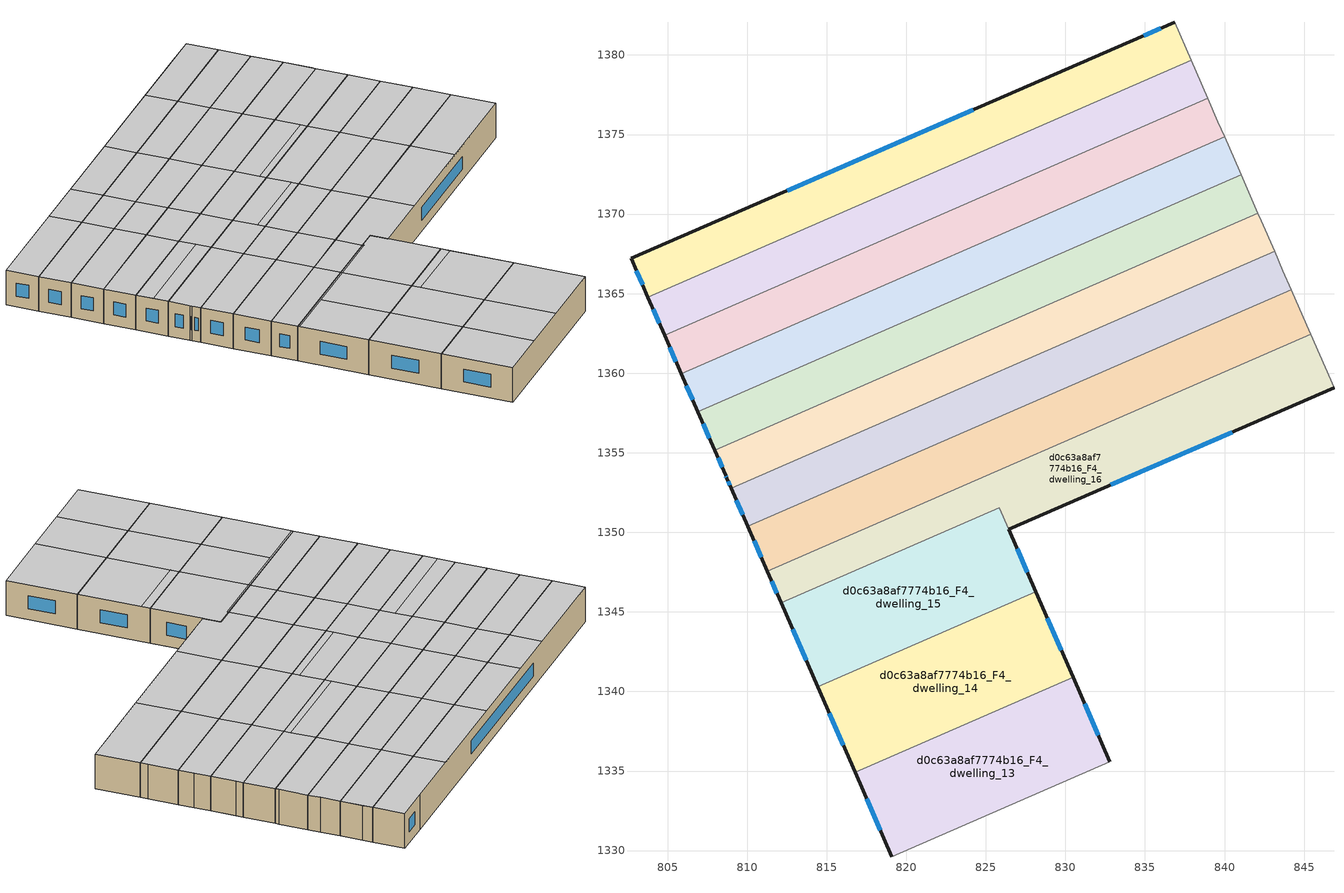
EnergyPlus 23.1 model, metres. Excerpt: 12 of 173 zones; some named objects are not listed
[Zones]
d0c63a8af7774b16_F4_dwelling_13
 floor to d0c63a8af7774b16_F3_dwelling_13 (EU_floor_Construction): 830.48,1340.89 832.79,1335.59 819.09,1329.62 816.78,1334.92 z12
 wall outside (EU_wall_Construction): 816.78,1334.92 819.09,1329.62 / 832.79,1335.59 830.48,1340.89 z12:15
 wall to d0c63a8af7774b16_F4_dwelling_12 (EU_wall_Construction): 819.09,1329.62 832.79,1335.59 z12:15
 wall to d0c63a8af7774b16_F4_dwelling_14 (EU_wall_Construction): 830.48,1340.89 816.78,1334.92 z12:15
 window (EU_Window_Construction): 817.51,1333.25 818.37,1331.28 / 832.07,1337.25 831.21,1339.23 z12.94:14.06
 ceiling to d0c63a8af7774b16_F5_dwelling_7 (EU_floor_Construction): 832.79,1335.59 830.48,1340.89 824.94,1338.47 827.25,1333.17 z15
 ceiling to d0c63a8af7774b16_F5_dwelling_4 (EU_floor_Construction): 827.25,1333.17 824.94,1338.47 820.86,1336.69 823.17,1331.39 z15
 ceiling to d0c63a8af7774b16_F5_dwelling_1 (EU_floor_Construction): 823.17,1331.39 820.86,1336.69 816.78,1334.92 819.09,1329.62 z15
d0c63a8af7774b16_F4_dwelling_14
 floor to d0c63a8af7774b16_F3_dwelling_14 (EU_floor_Construction): 828.14,1346.28 830.48,1340.89 816.78,1334.92 814.43,1340.31 z12
 wall outside (EU_wall_Construction): 814.43,1340.31 816.78,1334.92 / 830.48,1340.89 828.14,1346.28 z12:15
 wall to d0c63a8af7774b16_F4_dwelling_15 (EU_wall_Construction): 828.14,1346.28 814.43,1340.31 z12:15
 window (EU_Window_Construction): 815.17,1338.62 816.05,1336.61 / 829.75,1342.58 828.87,1344.59 z12.94:14.06
 ceiling to d0c63a8af7774b16_F5_dwelling_4 (EU_floor_Construction): 824.94,1338.47 822.59,1343.86 818.51,1342.08 820.86,1336.69 z15
 ceiling to d0c63a8af7774b16_F5_dwelling_1 (EU_floor_Construction): 820.86,1336.69 818.51,1342.08 814.43,1340.31 816.78,1334.92 z15
 ceiling to d0c63a8af7774b16_F5_dwelling_5 (EU_floor_Construction): 828.42,1345.64 828.14,1346.28 822.59,1343.86 822.87,1343.22 z15
 ceiling to d0c63a8af7774b16_F5_dwelling_7 (EU_floor_Construction): 830.48,1340.89 828.42,1345.64 822.87,1343.22 824.94,1338.47 z15
d0c63a8af7774b16_F4_dwelling_15
 floor to d0c63a8af7774b16_F3_dwelling_15 (EU_floor_Construction): 825.84,1351.53 828.14,1346.28 814.43,1340.31 812.14,1345.56 z12
 wall outside (EU_wall_Construction): 828.14,1346.28 826.44,1350.18 / 812.14,1345.56 814.43,1340.31 z12:15
 wall to d0c63a8af7774b16_F4_dwelling_16 (EU_wall_Construction): 826.43,1350.19 825.85,1351.54 / 825.84,1351.53 812.14,1345.56 z12:15
 window (EU_Window_Construction): 827.6,1347.51 826.97,1348.96 / 812.86,1343.91 813.71,1341.95 z12.94:14.06
 ceiling to d0c63a8af7774b16_F5_dwelling_5 (EU_floor_Construction): 828.14,1346.28 825.85,1351.54 824.38,1350.9 824.44,1350.75 820.36,1348.97 822.59,1343.86 z15
 ceiling to d0c63a8af7774b16_F5_dwelling_4 (EU_floor_Construction): 822.59,1343.86 820.36,1348.97 816.28,1347.19 818.51,1342.08 z15
 ceiling to d0c63a8af7774b16_F5_dwelling_1 (EU_floor_Construction): 818.51,1342.08 816.28,1347.19 812.2,1345.42 814.43,1340.31 z15
 ceiling to d0c63a8af7774b16_F5_dwelling_2 (EU_floor_Construction): 820.36,1348.97 820.3,1349.12 812.14,1345.56 812.2,1345.42 z15
 ceiling to d0c63a8af7774b16_F5_dwelling_3 (EU_floor_Construction): 824.44,1350.75 824.38,1350.9 820.3,1349.12 820.36,1348.97 z15
d0c63a8af7774b16_F4_dwelling_16
 floor to d0c63a8af7774b16_F3_dwelling_16 (EU_floor_Construction): 845.42,1362.44 846.88,1359.09 826.43,1350.19 825.85,1351.54 812.14,1345.56 811.27,1347.55 z12
 wall outside (EU_wall_Construction): 826.43,1350.19 846.88,1359.09 / 811.27,1347.55 812.14,1345.56 z12:15
 wall to d0c63a8af7774b16_F4_dwelling_17 (EU_wall_Construction): 845.42,1362.44 811.27,1347.55 z12:15
 wall to d0c63a8af7774b16_F4_dwelling_5 (EU_wall_Construction): 846.88,1359.09 845.42,1362.44 z12:15
 window (EU_Window_Construction): 832.84,1352.98 840.47,1356.3 / 811.55,1346.93 811.87,1346.19 z12.94:14.06
 ceiling to d0c63a8af7774b16_F5_dwelling_9 (EU_floor_Construction): 839.13,1355.72 837.68,1359.06 829.94,1355.69 831.39,1352.35 z15
 ceiling to d0c63a8af7774b16_F5_dwelling_5 (EU_floor_Construction): 831.39,1352.35 829.94,1355.69 823.51,1352.89 824.38,1350.9 825.85,1351.54 826.43,1350.19 z15
 ceiling adiabatic (EU_roof_Construction): 846.88,1359.09 845.42,1362.44 837.68,1359.06 839.13,1355.72 z15; 820.3,1349.12 819.43,1351.11 811.27,1347.55 812.14,1345.56 z15
 ceiling to d0c63a8af7774b16_F5_dwelling_3 (EU_floor_Construction): 824.38,1350.9 823.51,1352.89 819.43,1351.11 820.3,1349.12 z15
d0c63a8af7774b16_F4_dwelling_17
 floor to d0c63a8af7774b16_F3_dwelling_17 (EU_floor_Construction): 844.19,1365.25 845.42,1362.44 811.27,1347.55 810.05,1350.37 z12
 wall outside (EU_wall_Construction): 810.05,1350.37 811.27,1347.55 z12:15
 wall to d0c63a8af7774b16_F4_dwelling_18 (EU_wall_Construction): 844.19,1365.25 810.05,1350.37 z12:15
 wall to d0c63a8af7774b16_F4_dwelling_6 (EU_wall_Construction): 845.17,1363 844.19,1365.25 z12:15
 wall to d0c63a8af7774b16_F4_dwelling_5 (EU_wall_Construction): 845.42,1362.44 845.17,1363 z12:15
 window (EU_Window_Construction): 810.43,1349.48 810.89,1348.43 z12.94:14.06
 ceiling to d0c63a8af7774b16_F5_dwelling_2 (EU_floor_Construction): 819.43,1351.11 818.2,1353.92 810.05,1350.37 811.27,1347.55 z15
 ceiling to d0c63a8af7774b16_F5_dwelling_11 (EU_floor_Construction): 845.42,1362.44 844.19,1365.25 836.45,1361.88 837.68,1359.06 z15
 ceiling to d0c63a8af7774b16_F5_dwelling_3 (EU_floor_Construction): 823.51,1352.89 822.28,1355.7 818.2,1353.92 819.43,1351.11 z15
 ceiling to d0c63a8af7774b16_F5_dwelling_9 (EU_floor_Construction): 837.68,1359.06 836.45,1361.88 828.71,1358.5 829.94,1355.69 z15
 ceiling to d0c63a8af7774b16_F5_dwelling_5 (EU_floor_Construction): 829.94,1355.69 828.71,1358.5 822.28,1355.7 823.51,1352.89 z15
d0c63a8af7774b16_F4_dwelling_18
 floor to d0c63a8af7774b16_F3_dwelling_18 (EU_floor_Construction): 843.14,1367.66 844.19,1365.25 810.05,1350.37 809,1352.77 z12
 wall outside (EU_wall_Construction): 809,1352.77 810.05,1350.37 z12:15
 wall to d0c63a8af7774b16_F4_dwelling_19 (EU_wall_Construction): 843.14,1367.66 809,1352.77 z12:15
 wall to d0c63a8af7774b16_F4_dwelling_7 (EU_wall_Construction): 843.67,1366.45 843.14,1367.66 z12:15
 wall to d0c63a8af7774b16_F4_dwelling_6 (EU_wall_Construction): 844.19,1365.25 843.67,1366.45 z12:15
 window (EU_Window_Construction): 809.33,1352.02 809.72,1351.12 z12.94:14.06
 ceiling to d0c63a8af7774b16_F5_dwelling_9 (EU_floor_Construction): 836.45,1361.88 835.4,1364.28 827.66,1360.91 828.71,1358.5 z15
 ceiling to d0c63a8af7774b16_F5_dwelling_2 (EU_floor_Construction): 818.2,1353.92 817.16,1356.33 809,1352.77 810.05,1350.37 z15
 ceiling to d0c63a8af7774b16_F5_dwelling_5 (EU_floor_Construction): 828.71,1358.5 827.66,1360.91 821.24,1358.1 822.28,1355.7 z15
 ceiling to d0c63a8af7774b16_F5_dwelling_11 (EU_floor_Construction): 844.19,1365.25 843.14,1367.66 835.4,1364.28 836.45,1361.88 z15
 ceiling to d0c63a8af7774b16_F5_dwelling_3 (EU_floor_Construction): 822.28,1355.7 821.24,1358.1 817.16,1356.33 818.2,1353.92 z15
d0c63a8af7774b16_F4_dwelling_19
 floor to d0c63a8af7774b16_F3_dwelling_19 (EU_floor_Construction): 842.1,1370.06 843.14,1367.66 809,1352.77 808.72,1353.41 808.65,1353.58 807.95,1355.17 z12
 wall outside (EU_wall_Construction): 807.95,1355.17 808.65,1353.58 808.72,1353.41 809,1352.77 z12:15
 wall to d0c63a8af7774b16_F4_dwelling_20 (EU_wall_Construction): 842.1,1370.06 807.95,1355.17 z12:15
 wall to d0c63a8af7774b16_F4_dwelling_8 (EU_wall_Construction): 842.31,1369.57 842.1,1370.06 z12:15
 wall to d0c63a8af7774b16_F4_dwelling_7 (EU_wall_Construction): 843.14,1367.66 842.31,1369.57 z12:15
 window (EU_Window_Construction): 808.67,1353.53 808.7,1353.46 / 808.17,1354.67 808.43,1354.08 / 808.81,1353.21 808.91,1352.97 z12.94:14.06
 ceiling to d0c63a8af7774b16_F5_dwelling_6 (EU_floor_Construction): 827.41,1361.49 826.61,1363.31 820.19,1360.51 820.98,1358.69 z15
 ceiling to d0c63a8af7774b16_F5_dwelling_9 (EU_floor_Construction): 835.4,1364.28 834.35,1366.68 826.61,1363.31 827.66,1360.91 z15
 ceiling to d0c63a8af7774b16_F5_dwelling_11 (EU_floor_Construction): 843.14,1367.66 842.1,1370.06 834.35,1366.68 835.4,1364.28 z15
 ceiling to d0c63a8af7774b16_F5_dwelling_2 (EU_floor_Construction): 817.16,1356.33 816.11,1358.73 807.95,1355.17 808.65,1353.58 808.72,1353.41 809,1352.77 z15
 ceiling to d0c63a8af7774b16_F5_dwelling_5 (EU_floor_Construction): 827.66,1360.91 827.41,1361.49 820.98,1358.69 821.24,1358.1 z15
 ceiling to d0c63a8af7774b16_F5_dwelling_3 (EU_floor_Construction): 821.24,1358.1 820.19,1360.51 816.11,1358.73 817.16,1356.33 z15
d0c63a8af7774b16_F4_dwelling_20
 floor to d0c63a8af7774b16_F3_dwelling_20 (EU_floor_Construction): 841.05,1372.46 842.1,1370.06 807.95,1355.17 806.9,1357.58 z12
 wall outside (EU_wall_Construction): 806.9,1357.58 807.95,1355.17 z12:15
 wall to d0c63a8af7774b16_F4_dwelling_21 (EU_wall_Construction): 841.05,1372.46 806.9,1357.58 z12:15
 wall to d0c63a8af7774b16_F4_dwelling_8 (EU_wall_Construction): 842.1,1370.06 841.05,1372.46 z12:15
 window (EU_Window_Construction): 807.23,1356.82 807.62,1355.93 z12.94:14.06
 ceiling to d0c63a8af7774b16_F5_dwelling_8 (EU_floor_Construction): 834.13,1367.2 833.31,1369.09 825.57,1365.71 826.39,1363.83 z15
 ceiling to d0c63a8af7774b16_F5_dwelling_6 (EU_floor_Construction): 826.61,1363.31 825.57,1365.71 819.14,1362.91 820.19,1360.51 z15
 ceiling to d0c63a8af7774b16_F5_dwelling_9 (EU_floor_Construction): 834.35,1366.68 834.13,1367.2 826.39,1363.83 826.61,1363.31 z15
 ceiling adiabatic (EU_roof_Construction): 842.1,1370.06 841.05,1372.46 833.31,1369.09 834.35,1366.68 z15
 ceiling to d0c63a8af7774b16_F5_dwelling_0 (EU_floor_Construction): 815.61,1359.87 815.06,1361.13 806.9,1357.58 807.45,1356.31 z15
 ceiling to d0c63a8af7774b16_F5_dwelling_2 (EU_floor_Construction): 816.11,1358.73 815.61,1359.87 807.45,1356.31 807.95,1355.17 z15
 ceiling to d0c63a8af7774b16_F5_dwelling_3 (EU_floor_Construction): 820.19,1360.51 819.14,1362.91 815.06,1361.13 816.11,1358.73 z15
d0c63a8af7774b16_F4_dwelling_21
 floor to d0c63a8af7774b16_F3_dwelling_21 (EU_floor_Construction): 840,1374.86 841.05,1372.46 806.9,1357.58 805.86,1359.98 z12
 wall outside (EU_wall_Construction): 805.86,1359.98 806.9,1357.58 z12:15
 wall to d0c63a8af7774b16_F4_dwelling_22 (EU_wall_Construction): 840,1374.86 805.86,1359.98 z12:15
 wall to d0c63a8af7774b16_F4_dwelling_9 (EU_wall_Construction): 840.95,1372.69 840,1374.86 z12:15
 wall to d0c63a8af7774b16_F4_dwelling_8 (EU_wall_Construction): 841.05,1372.46 840.95,1372.69 z12:15
 window (EU_Window_Construction): 806.18,1359.22 806.58,1358.33 z12.94:14.06
 ceiling to d0c63a8af7774b16_F5_dwelling_3 (EU_floor_Construction): 819.14,1362.91 818.09,1365.31 814.01,1363.53 815.06,1361.13 z15
 ceiling to d0c63a8af7774b16_F5_dwelling_10 (EU_floor_Construction): 841.05,1372.46 840,1374.86 832.26,1371.49 833.31,1369.09 z15
 ceiling to d0c63a8af7774b16_F5_dwelling_0 (EU_floor_Construction): 815.06,1361.13 814.01,1363.53 805.86,1359.98 806.9,1357.58 z15
 ceiling to d0c63a8af7774b16_F5_dwelling_6 (EU_floor_Construction): 825.57,1365.71 824.52,1368.11 818.09,1365.31 819.14,1362.91 z15
 ceiling adiabatic (EU_roof_Construction): 833.31,1369.09 832.26,1371.49 824.52,1368.11 825.57,1365.71 z15
d0c63a8af7774b16_F4_dwelling_22
 floor to d0c63a8af7774b16_F3_dwelling_22 (EU_floor_Construction): 838.95,1377.27 840,1374.86 805.86,1359.98 804.81,1362.38 z12
 wall outside (EU_wall_Construction): 804.81,1362.38 805.86,1359.98 z12:15
 wall to d0c63a8af7774b16_F4_dwelling_23 (EU_wall_Construction): 838.95,1377.27 804.81,1362.38 z12:15
 wall to d0c63a8af7774b16_F4_dwelling_10 (EU_wall_Construction): 839.59,1375.82 838.95,1377.27 z12:15
 wall to d0c63a8af7774b16_F4_dwelling_9 (EU_wall_Construction): 840,1374.86 839.59,1375.82 z12:15
 window (EU_Window_Construction): 805.14,1361.63 805.53,1360.73 z12.94:14.06
 ceiling to d0c63a8af7774b16_F5_dwelling_0 (EU_floor_Construction): 814.01,1363.53 812.97,1365.94 804.81,1362.38 805.86,1359.98 z15
 ceiling to d0c63a8af7774b16_F5_dwelling_8 (EU_floor_Construction): 832.26,1371.49 831.21,1373.89 823.47,1370.52 824.52,1368.11 z15
 ceiling adiabatic (EU_roof_Construction): 840,1374.86 838.95,1377.27 831.21,1373.89 832.26,1371.49 z15
 ceiling to d0c63a8af7774b16_F5_dwelling_3 (EU_floor_Construction): 818.09,1365.31 817.05,1367.72 812.97,1365.94 814.01,1363.53 z15
 ceiling to d0c63a8af7774b16_F5_dwelling_6 (EU_floor_Construction): 824.52,1368.11 823.47,1370.52 817.05,1367.72 818.09,1365.31 z15
d0c63a8af7774b16_F4_dwelling_23
 floor to d0c63a8af7774b16_F3_dwelling_23 (EU_floor_Construction): 837.91,1379.67 838.95,1377.27 804.81,1362.38 803.76,1364.78 z12
 wall outside (EU_wall_Construction): 803.76,1364.78 804.81,1362.38 z12:15
 wall to d0c63a8af7774b16_F4_dwelling_24 (EU_wall_Construction): 837.91,1379.67 803.76,1364.78 z12:15
 wall to d0c63a8af7774b16_F4_dwelling_10 (EU_wall_Construction): 838.95,1377.27 838.22,1378.94 z12:15
 wall to d0c63a8af7774b16_F4_dwelling_11 (EU_wall_Construction): 838.22,1378.94 837.91,1379.67 z12:15
 window (EU_Window_Construction): 804.09,1364.03 804.48,1363.13 z12.94:14.06
 ceiling to d0c63a8af7774b16_F5_dwelling_10 (EU_floor_Construction): 838.95,1377.27 837.91,1379.67 830.16,1376.29 831.21,1373.89 z15
 ceiling to d0c63a8af7774b16_F5_dwelling_0 (EU_floor_Construction): 812.97,1365.94 811.92,1368.34 803.76,1364.78 804.81,1362.38 z15
 ceiling to d0c63a8af7774b16_F5_dwelling_3 (EU_floor_Construction): 817.05,1367.72 816,1370.12 811.92,1368.34 812.97,1365.94 z15
 ceiling to d0c63a8af7774b16_F5_dwelling_6 (EU_floor_Construction): 823.47,1370.52 822.42,1372.92 816,1370.12 817.05,1367.72 z15
 ceiling to d0c63a8af7774b16_F5_dwelling_8 (EU_floor_Construction): 831.21,1373.89 830.16,1376.29 822.42,1372.92 823.47,1370.52 z15
d0c63a8af7774b16_F4_dwelling_24
 floor to d0c63a8af7774b16_F3_dwelling_24 (EU_floor_Construction): 836.87,1382.05 837.91,1379.67 803.76,1364.78 802.7,1367.21 834.05,1380.82 z12
 wall outside (EU_wall_Construction): 836.87,1382.05 834.05,1380.82 802.7,1367.21 803.76,1364.78 z12:15
 wall to d0c63a8af7774b16_F4_dwelling_11 (EU_wall_Construction): 837.91,1379.67 836.87,1382.05 z12:15
 window (EU_Window_Construction): 803.03,1366.45 803.43,1365.55 / 824.22,1376.55 812.53,1371.48 / 835.98,1381.67 834.93,1381.2 z12.94:14.06
 ceiling to d0c63a8af7774b16_F5_dwelling_0 (EU_floor_Construction): 811.92,1368.34 810.86,1370.76 802.7,1367.21 803.76,1364.78 z15
 ceiling to d0c63a8af7774b16_F5_dwelling_8 (EU_floor_Construction): 830.16,1376.29 829.12,1378.68 821.38,1375.32 822.42,1372.92 z15
 ceiling to d0c63a8af7774b16_F5_dwelling_3 (EU_floor_Construction): 816,1370.12 814.95,1372.53 810.86,1370.76 811.92,1368.34 z15
 ceiling to d0c63a8af7774b16_F5_dwelling_10 (EU_floor_Construction): 837.91,1379.67 836.87,1382.05 834.05,1380.82 829.12,1378.68 830.16,1376.29 z15
 ceiling to d0c63a8af7774b16_F5_dwelling_6 (EU_floor_Construction): 822.42,1372.92 821.38,1375.32 814.95,1372.53 816,1370.12 z15
[Building]
EU S2 Campaign: North Axis=0; Terrain=City; Solar Distribution=FullExterior
[Site:Location]
Vienna: Latitude=48; Longitude=16.5; Time Zone=1; Elevation=183
[SizingPeriod:WeatherFileDays]
AnnualSizingPeriod: Begin Month=1; Begin Day of Month=1; End Month=12; End Day of Month=31; Day of Week for Start Day=Monday; Use Weather File Daylight Saving Period=No; Use Weather File Rain and Snow Indicators=No
[MATERIAL]
EU_InternalMass_Material: Roughness=MediumRough; Thickness=0.1; Conductivity=1; Density=1800; Specific Heat=900; Thermal Absorptance=0.9; Solar Absorptance=0.7; Visible Absorptance=0.7
[MATERIAL:NOMASS] Roughness=MediumRough; Thermal Absorptance=0.9; Solar Absorptance=0.7; Visible Absorptance=0.7
Name | Thermal Resistance
EU_wall_NoMass | 0.914258
EU_roof_NoMass | 0.954009
EU_floor_NoMass | 1.09711
[WINDOWMATERIAL:SIMPLEGLAZINGSYSTEM]
EU_Window_SimpleGlazing: UFactor=2.09642; Solar Heat Gain Coefficient=0.65; Visible Transmittance=0.65
[CONSTRUCTION]
EU_wall_Construction: EU_wall_NoMass
EU_roof_Construction: EU_roof_NoMass
EU_floor_Construction: EU_floor_NoMass
EU_Window_Construction: EU_Window_SimpleGlazing
EU_InternalMass_Construction: EU_InternalMass_Material
[ZONE] Type=1; Multiplier=1; Ceiling Height=autocalculate; Floor Area=autocalculate; Part of Total Floor Area=Yes
Name | Volume
d0c63a8af7774b16_F4_dwelling_13 | 259.286
d0c63a8af7774b16_F4_dwelling_14 | 263.741
d0c63a8af7774b16_F4_dwelling_15 | 257.025
d0c63a8af7774b16_F4_dwelling_16 | 341.294
d0c63a8af7774b16_F4_dwelling_17 | 343.181
d0c63a8af7774b16_F4_dwelling_18 | 292.885
d0c63a8af7774b16_F4_dwelling_19 | 292.859
d0c63a8af7774b16_F4_dwelling_20 | 292.956
d0c63a8af7774b16_F4_dwelling_21 | 292.884
d0c63a8af7774b16_F4_dwelling_22 | 292.911
d0c63a8af7774b16_F4_dwelling_23 | 292.919
d0c63a8af7774b16_F4_dwelling_24 | 292.912
[INTERNALMASS] Construction=EU_InternalMass_Construction
Name | Zone or ZoneList | Surface Area
d0c63a8af7774b16_F4_dwelling_13_EU_InternalMass | d0c63a8af7774b16_F4_dwelling_13 | 86.4225
d0c63a8af7774b16_F4_dwelling_14_EU_InternalMass | d0c63a8af7774b16_F4_dwelling_14 | 87.9154
d0c63a8af7774b16_F4_dwelling_15_EU_InternalMass | d0c63a8af7774b16_F4_dwelling_15 | 85.6977
d0c63a8af7774b16_F4_dwelling_16_EU_InternalMass | d0c63a8af7774b16_F4_dwelling_16 | 113.75
d0c63a8af7774b16_F4_dwelling_17_EU_InternalMass | d0c63a8af7774b16_F4_dwelling_17 | 114.408
d0c63a8af7774b16_F4_dwelling_18_EU_InternalMass | d0c63a8af7774b16_F4_dwelling_18 | 97.6282
d0c63a8af7774b16_F4_dwelling_19_EU_InternalMass | d0c63a8af7774b16_F4_dwelling_19 | 97.6197
d0c63a8af7774b16_F4_dwelling_20_EU_InternalMass | d0c63a8af7774b16_F4_dwelling_20 | 97.652
d0c63a8af7774b16_F4_dwelling_21_EU_InternalMass | d0c63a8af7774b16_F4_dwelling_21 | 97.6282
d0c63a8af7774b16_F4_dwelling_22_EU_InternalMass | d0c63a8af7774b16_F4_dwelling_22 | 97.6368
d0c63a8af7774b16_F4_dwelling_23_EU_InternalMass | d0c63a8af7774b16_F4_dwelling_23 | 97.6395
d0c63a8af7774b16_F4_dwelling_24_EU_InternalMass | d0c63a8af7774b16_F4_dwelling_24 | 97.6373
[OTHEREQUIPMENT] Fuel Type=Electricity; Design Level Calculation Method=Watts/Area; Power per Zone Floor Area=1; Fraction Latent=0; Fraction Radiant=0; Fraction Lost=0; Carbon Dioxide Generation Rate=0; EndUse Subcategory=EU_Step8_InternalGains
Name | Zone or ZoneList or Space or SpaceList | Schedule
EU_Step8_InternalGain_d0c63a8af7774b16_F4_dwelling_13_f000 | d0c63a8af7774b16_F4_dwelling_13 | EU_Step8_GainSchedule_d0c63a8af7774b16_F4_dwelling_13_f000
EU_Step8_InternalGain_d0c63a8af7774b16_F4_dwelling_14_f000 | d0c63a8af7774b16_F4_dwelling_14 | EU_Step8_GainSchedule_d0c63a8af7774b16_F4_dwelling_14_f000
EU_Step8_InternalGain_d0c63a8af7774b16_F4_dwelling_15_f000 | d0c63a8af7774b16_F4_dwelling_15 | EU_Step8_GainSchedule_d0c63a8af7774b16_F4_dwelling_15_f000
EU_Step8_InternalGain_d0c63a8af7774b16_F4_dwelling_16_f000 | d0c63a8af7774b16_F4_dwelling_16 | EU_Step8_GainSchedule_d0c63a8af7774b16_F4_dwelling_16_f000
EU_Step8_InternalGain_d0c63a8af7774b16_F4_dwelling_17_f000 | d0c63a8af7774b16_F4_dwelling_17 | EU_Step8_GainSchedule_d0c63a8af7774b16_F4_dwelling_17_f000
EU_Step8_InternalGain_d0c63a8af7774b16_F4_dwelling_18_f000 | d0c63a8af7774b16_F4_dwelling_18 | EU_Step8_GainSchedule_d0c63a8af7774b16_F4_dwelling_18_f000
EU_Step8_InternalGain_d0c63a8af7774b16_F4_dwelling_19_f000 | d0c63a8af7774b16_F4_dwelling_19 | EU_Step8_GainSchedule_d0c63a8af7774b16_F4_dwelling_19_f000
EU_Step8_InternalGain_d0c63a8af7774b16_F4_dwelling_20_f000 | d0c63a8af7774b16_F4_dwelling_20 | EU_Step8_GainSchedule_d0c63a8af7774b16_F4_dwelling_20_f000
EU_Step8_InternalGain_d0c63a8af7774b16_F4_dwelling_21_f000 | d0c63a8af7774b16_F4_dwelling_21 | EU_Step8_GainSchedule_d0c63a8af7774b16_F4_dwelling_21_f000
EU_Step8_InternalGain_d0c63a8af7774b16_F4_dwelling_22_f000 | d0c63a8af7774b16_F4_dwelling_22 | EU_Step8_GainSchedule_d0c63a8af7774b16_F4_dwelling_22_f000
EU_Step8_InternalGain_d0c63a8af7774b16_F4_dwelling_23_f000 | d0c63a8af7774b16_F4_dwelling_23 | EU_Step8_GainSchedule_d0c63a8af7774b16_F4_dwelling_23_f000
EU_Step8_InternalGain_d0c63a8af7774b16_F4_dwelling_24_f000 | d0c63a8af7774b16_F4_dwelling_24 | EU_Step8_GainSchedule_d0c63a8af7774b16_F4_dwelling_24_f000
[ZONEVENTILATION:DESIGNFLOWRATE] Schedule=EU_AlwaysOn; Design Flow Rate Calculation Method=AirChanges/Hour; Air Changes per Hour=0.546891; Ventilation Type=Natural; Fan Pressure Rise=0; Fan Total Efficiency=1; Constant Term Coefficient=1; Temperature Term Coefficient=0; Velocity Term Coefficient=0; Velocity Squared Term Coefficient=0; Minimum Indoor Temperature=-100; Maximum Indoor Temperature=100; Delta Temperature=-100; Minimum Outdoor Temperature=-100; Maximum Outdoor Temperature=100; Maximum Wind Speed=40
Name | Zone or ZoneList or Space or SpaceList
EU_ConstantAir_d0c63a8af7774b16_F4_dwelling_13 | d0c63a8af7774b16_F4_dwelling_13
EU_ConstantAir_d0c63a8af7774b16_F4_dwelling_14 | d0c63a8af7774b16_F4_dwelling_14
EU_ConstantAir_d0c63a8af7774b16_F4_dwelling_15 | d0c63a8af7774b16_F4_dwelling_15
EU_ConstantAir_d0c63a8af7774b16_F4_dwelling_16 | d0c63a8af7774b16_F4_dwelling_16
EU_ConstantAir_d0c63a8af7774b16_F4_dwelling_17 | d0c63a8af7774b16_F4_dwelling_17
EU_ConstantAir_d0c63a8af7774b16_F4_dwelling_18 | d0c63a8af7774b16_F4_dwelling_18
EU_ConstantAir_d0c63a8af7774b16_F4_dwelling_19 | d0c63a8af7774b16_F4_dwelling_19
EU_ConstantAir_d0c63a8af7774b16_F4_dwelling_20 | d0c63a8af7774b16_F4_dwelling_20
EU_ConstantAir_d0c63a8af7774b16_F4_dwelling_21 | d0c63a8af7774b16_F4_dwelling_21
EU_ConstantAir_d0c63a8af7774b16_F4_dwelling_22 | d0c63a8af7774b16_F4_dwelling_22
EU_ConstantAir_d0c63a8af7774b16_F4_dwelling_23 | d0c63a8af7774b16_F4_dwelling_23
EU_ConstantAir_d0c63a8af7774b16_F4_dwelling_24 | d0c63a8af7774b16_F4_dwelling_24
[HVACTEMPLATE:ZONE:IDEALLOADSAIRSYSTEM] System Availability Schedule=EU_AlwaysOn; Maximum Heating Supply Air Temperature=50; Minimum Cooling Supply Air Temperature=13; Maximum Heating Supply Air Humidity Ratio=0.0156; Minimum Cooling Supply Air Humidity Ratio=0.0077; Heating Limit=NoLimit; Cooling Limit=NoLimit; Heating Availability Schedule=EU_AlwaysOn; Cooling Availability Schedule=EU_CoolingOff; Dehumidification Control Type=ConstantSensibleHeatRatio; Cooling Sensible Heat Ratio=0.7; Dehumidification Setpoint=60; Humidification Control Type=None; Humidification Setpoint=30; Outdoor Air Method=None; Outdoor Air Flow Rate per Person=0.00944; Outdoor Air Flow Rate per Zone Floor Area=0; Outdoor Air Flow Rate per Zone=0; Demand Controlled Ventilation Type=None; Outdoor Air Economizer Type=NoEconomizer; Heat Recovery Type=None; Sensible Heat Recovery Effectiveness=0.7; Latent Heat Recovery Effectiveness=0.65
Name | Template Thermostat
d0c63a8af7774b16_F4_dwelling_13 | EU_HeatOnly_d0c63a8af7774b16_F4_dwelling_13
d0c63a8af7774b16_F4_dwelling_14 | EU_HeatOnly_d0c63a8af7774b16_F4_dwelling_14
d0c63a8af7774b16_F4_dwelling_15 | EU_HeatOnly_d0c63a8af7774b16_F4_dwelling_15
d0c63a8af7774b16_F4_dwelling_16 | EU_HeatOnly_d0c63a8af7774b16_F4_dwelling_16
d0c63a8af7774b16_F4_dwelling_17 | EU_HeatOnly_d0c63a8af7774b16_F4_dwelling_17
d0c63a8af7774b16_F4_dwelling_18 | EU_HeatOnly_d0c63a8af7774b16_F4_dwelling_18
d0c63a8af7774b16_F4_dwelling_19 | EU_HeatOnly_d0c63a8af7774b16_F4_dwelling_19
d0c63a8af7774b16_F4_dwelling_20 | EU_HeatOnly_d0c63a8af7774b16_F4_dwelling_20
d0c63a8af7774b16_F4_dwelling_21 | EU_HeatOnly_d0c63a8af7774b16_F4_dwelling_21
d0c63a8af7774b16_F4_dwelling_22 | EU_HeatOnly_d0c63a8af7774b16_F4_dwelling_22
d0c63a8af7774b16_F4_dwelling_23 | EU_HeatOnly_d0c63a8af7774b16_F4_dwelling_23
d0c63a8af7774b16_F4_dwelling_24 | EU_HeatOnly_d0c63a8af7774b16_F4_dwelling_24
[SIZING:ZONE] Zone Cooling Design Supply Air Temperature Input Method=SupplyAirTemperature; Zone Cooling Design Supply Air Temperature=13; Zone Heating Design Supply Air Temperature Input Method=SupplyAirTemperature; Zone Heating Design Supply Air Temperature=50; Zone Cooling Design Supply Air Humidity Ratio=0.008; Zone Heating Design Supply Air Humidity Ratio=0.008; Cooling Design Air Flow Method=DesignDay; Cooling Design Air Flow Rate=0; Cooling Minimum Air Flow per Zone Floor Area=0.000762; Cooling Minimum Air Flow=0; Cooling Minimum Air Flow Fraction=0.2; Heating Design Air Flow Method=DesignDay; Heating Design Air Flow Rate=0; Heating Maximum Air Flow per Zone Floor Area=0.002032; Heating Maximum Air Flow=0.141576; Heating Maximum Air Flow Fraction=0.3; Account for Dedicated Outdoor Air System=No; Dedicated Outdoor Air System Control Strategy=NeutralSupplyAir; Dedicated Outdoor Air Low Setpoint Temperature for Design=autosize; Dedicated Outdoor Air High Setpoint Temperature for Design=autosize; Zone Load Sizing Method=Sensible Load Only No Latent Load; Zone Latent Cooling Design Supply Air Humidity Ratio Input Method=HumidityRatioDifference; Zone Cooling Design Supply Air Humidity Ratio Difference=0.005; Zone Latent Heating Design Supply Air Humidity Ratio Input Method=HumidityRatioDifference; Zone Humidification Design Supply Air Humidity Ratio Difference=0.005
d0c63a8af7774b16_F4_dwelling_13; d0c63a8af7774b16_F4_dwelling_14; d0c63a8af7774b16_F4_dwelling_15; d0c63a8af7774b16_F4_dwelling_16; d0c63a8af7774b16_F4_dwelling_17; d0c63a8af7774b16_F4_dwelling_18; d0c63a8af7774b16_F4_dwelling_19; d0c63a8af7774b16_F4_dwelling_20; d0c63a8af7774b16_F4_dwelling_21; d0c63a8af7774b16_F4_dwelling_22; d0c63a8af7774b16_F4_dwelling_23; d0c63a8af7774b16_F4_dwelling_24
[SCHEDULE:CONSTANT]
Name | Hourly Value
EU_AlwaysOn | 1
EU_CoolingOff | 0
[SCHEDULE:FILE] Column Number=1; Rows to Skip at Top=0; Number of Hours of Data=8760; Column Separator=Comma; Interpolate to Timestep=No; Minutes per Item=60; Adjust Schedule for Daylight Savings=Yes
Name | File
EU_Step8_GainSchedule_d0c63a8af7774b16_F4_dwelling_13_f000 | ../../schedules/d0c63a8af7774b16/d0c63a8af7774b16_F4_dwelling_13_f000_gain.csv
EU_Step8_GainSchedule_d0c63a8af7774b16_F4_dwelling_14_f000 | ../../schedules/d0c63a8af7774b16/d0c63a8af7774b16_F4_dwelling_14_f000_gain.csv
EU_Step8_GainSchedule_d0c63a8af7774b16_F4_dwelling_15_f000 | ../../schedules/d0c63a8af7774b16/d0c63a8af7774b16_F4_dwelling_15_f000_gain.csv
EU_Step8_GainSchedule_d0c63a8af7774b16_F4_dwelling_16_f000 | ../../schedules/d0c63a8af7774b16/d0c63a8af7774b16_F4_dwelling_16_f000_gain.csv
EU_Step8_GainSchedule_d0c63a8af7774b16_F4_dwelling_17_f000 | ../../schedules/d0c63a8af7774b16/d0c63a8af7774b16_F4_dwelling_17_f000_gain.csv
EU_Step8_GainSchedule_d0c63a8af7774b16_F4_dwelling_18_f000 | ../../schedules/d0c63a8af7774b16/d0c63a8af7774b16_F4_dwelling_18_f000_gain.csv
EU_Step8_GainSchedule_d0c63a8af7774b16_F4_dwelling_19_f000 | ../../schedules/d0c63a8af7774b16/d0c63a8af7774b16_F4_dwelling_19_f000_gain.csv
EU_Step8_GainSchedule_d0c63a8af7774b16_F4_dwelling_20_f000 | ../../schedules/d0c63a8af7774b16/d0c63a8af7774b16_F4_dwelling_20_f000_gain.csv
EU_Step8_GainSchedule_d0c63a8af7774b16_F4_dwelling_21_f000 | ../../schedules/d0c63a8af7774b16/d0c63a8af7774b16_F4_dwelling_21_f000_gain.csv
EU_Step8_GainSchedule_d0c63a8af7774b16_F4_dwelling_22_f000 | ../../schedules/d0c63a8af7774b16/d0c63a8af7774b16_F4_dwelling_22_f000_gain.csv
EU_Step8_GainSchedule_d0c63a8af7774b16_F4_dwelling_23_f000 | ../../schedules/d0c63a8af7774b16/d0c63a8af7774b16_F4_dwelling_23_f000_gain.csv
EU_Step8_GainSchedule_d0c63a8af7774b16_F4_dwelling_24_f000 | ../../schedules/d0c63a8af7774b16/d0c63a8af7774b16_F4_dwelling_24_f000_gain.csv
